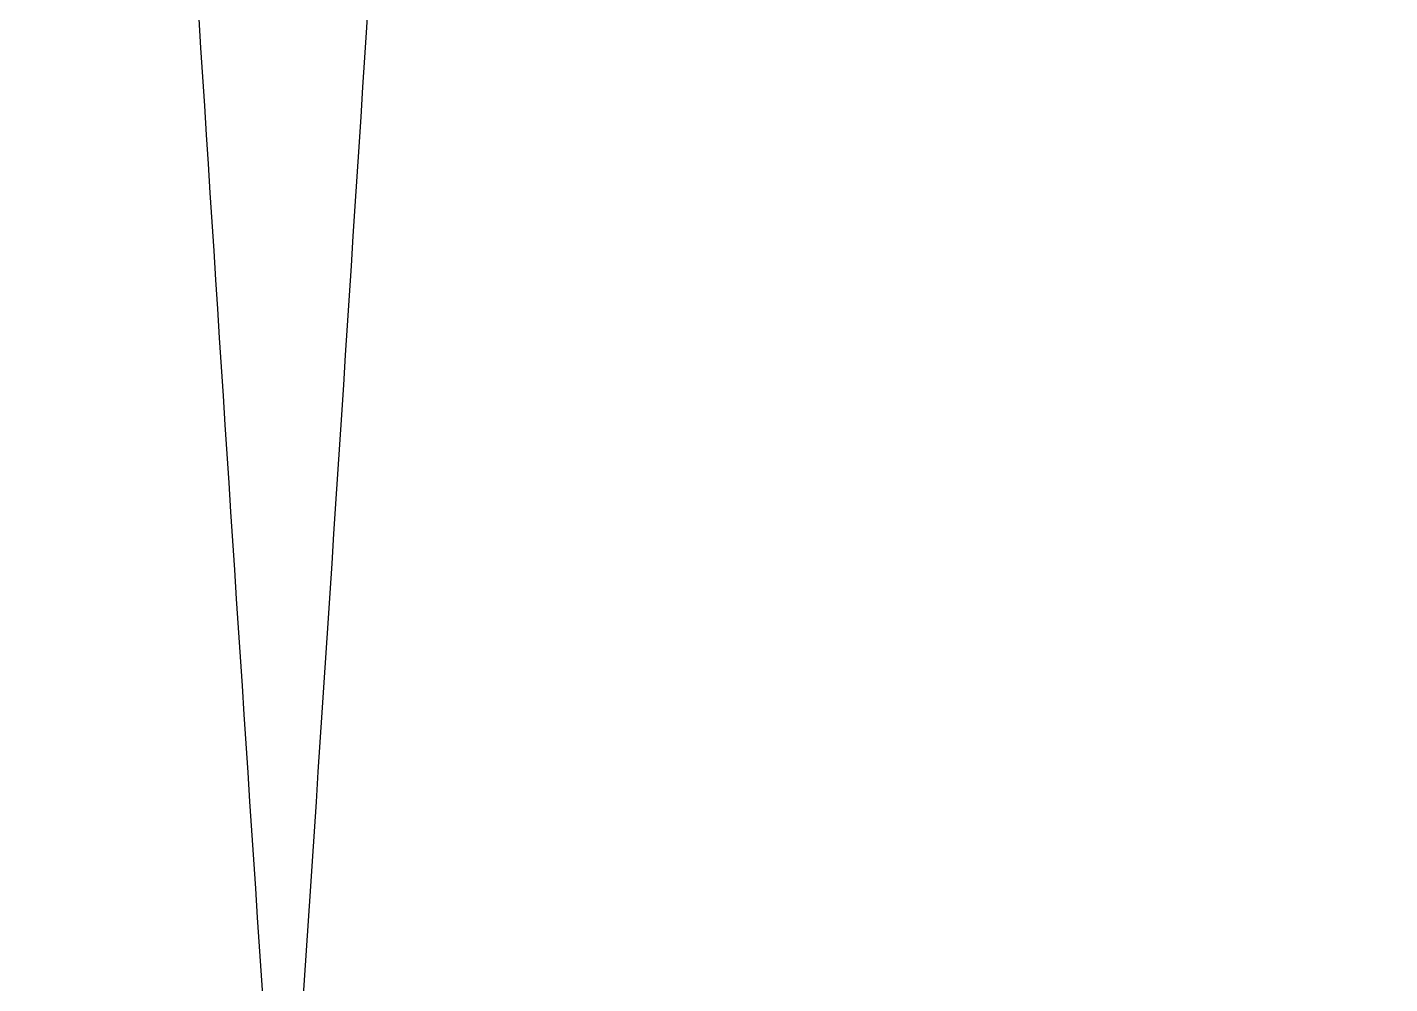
# Model space of a CAD drawing. Header units: inches. Extents: x 0 to 11.7, y 0 to 8.3.
# Drawn here: x 4.294797 to 4.296583, y 5.533175 to 5.534429 of the extents above; entities that cross this region are included whole.
import ezdxf

# ---------------------------------------------------------------- set-up
doc = ezdxf.new("R2010")
doc.units = ezdxf.units.IN
doc.header["$LTSCALE"] = 0.64311
doc.header["$MEASUREMENT"] = 0
doc.layers.get('0').update_dxf_attribs({"linetype": 'CONTINUOUS'})

msp = doc.modelspace()

# ---------------------------------------------------------------- linework, layer by layer
at = {"color": 7, "linetype": 'CONTINUOUS'}
for points, knots in [([(4.2960849, 6.0994848), (4.296172, 6.0996519), (4.2963058, 6.0998814), (4.2965172, 6.1001354), (4.296699, 6.1003007), (4.2969057, 6.1004018), (4.297113, 6.1003943), (4.2972613, 6.100341), (4.2974058, 6.1002427), (4.2976106, 6.1000379), (4.2978552, 6.0996587), (4.298127, 6.099066), (4.298397, 6.0983002), (4.2986648, 6.0973611), (4.2990444, 6.0957667), (4.2994944, 6.093334), (4.2999958, 6.0898919), (4.3004845, 6.0857621), (4.3009594, 6.0809528), (4.3014198, 6.0754763), (4.3018651, 6.0693489), (4.3024634, 6.0599287), (4.3031535, 6.0466527), (4.3038866, 6.0290052), (4.3045504, 6.0091974), (4.3051461, 5.9874222), (4.3056732, 5.9638954), (4.3061316, 5.9388405), (4.3065213, 5.9124947), (4.3068456, 5.8851119), (4.3071073, 5.8569599), (4.3073094, 5.8283097), (4.3074548, 5.7994347), (4.3075791, 5.7612857), (4.3076213, 5.7151081), (4.3075327, 5.6627243), (4.3073795, 5.6221629), (4.3072315, 5.5929352), (4.3071224, 5.5739413), (4.3070178, 5.5571663), (4.3069243, 5.5427789), (4.3068487, 5.5309208), (4.3068018, 5.5226735), (4.3067812, 5.5174166), (4.3067751, 5.514502), (4.3067782, 5.5122865), (4.3067868, 5.5110436), (4.3067955, 5.5105403)], [0, 0, 0, 0, 0.000955, 0.001339, 0.001668, 0.002201, 0.002445, 0.002701, 0.002989, 0.003324, 0.004162, 0.005257, 0.006624, 0.008271, 0.010203, 0.014926, 0.020801, 0.027826, 0.035996, 0.045287, 0.055672, 0.067124, 0.093114, 0.12303, 0.15662, 0.193535, 0.233405, 0.275858, 0.320508, 0.366913, 0.414615, 0.46316, 0.512086, 0.560926, 0.65646, 0.746066, 0.826353, 0.861985, 0.894164, 0.922595, 0.946985, 0.967066, 0.982681, 0.988774, 0.993702, 0.99745, 1, 1, 1, 1]), ([(4.2831085, 5.8181764), (4.2832995, 5.8086842), (4.2836901, 5.7896331), (4.2844946, 5.751823), (4.2855207, 5.7061492), (4.2865845, 5.6621921), (4.2874242, 5.6298354), (4.2880034, 5.6083094), (4.2884948, 5.5915901), (4.2889059, 5.5791582), (4.2893022, 5.5680665), (4.2897986, 5.5556473), (4.2903419, 5.544251), (4.2907891, 5.5364163), (4.2911041, 5.5315546), (4.291416, 5.5273903), (4.2916845, 5.5243618), (4.291902, 5.5222961), (4.2920543, 5.5210147), (4.2922047, 5.5199115), (4.2923524, 5.5189856), (4.2924973, 5.5182356), (4.2926231, 5.5177211), (4.2927271, 5.5173981), (4.2927984, 5.5172183), (4.2928694, 5.5170802), (4.2929404, 5.516983), (4.2930151, 5.5169232), (4.2930998, 5.516912), (4.293179, 5.5169558), (4.2932507, 5.5170392), (4.2933224, 5.5171629), (4.2934289, 5.5174089), (4.2935559, 5.5178296), (4.293702, 5.518467), (4.2938509, 5.5192812), (4.2940025, 5.5202732), (4.2942223, 5.5219533), (4.2944909, 5.5245027), (4.2948016, 5.5280966), (4.2951156, 5.532395), (4.2954318, 5.5373877), (4.2957484, 5.543059), (4.2961901, 5.5519085), (4.296602, 5.5615778), (4.2969969, 5.5720184), (4.2972976, 5.5806542), (4.2975906, 5.5897769), (4.2978794, 5.5993787), (4.2981686, 5.6094771), (4.2985698, 5.6239869), (4.2993217, 5.6521162), (4.3003871, 5.6952389), (4.3014104, 5.7402549), (4.3022131, 5.7777614), (4.3026028, 5.7967374), (4.3027935, 5.806211)], [0, 0, 0, 0, 0.04817, 0.096679, 0.191878, 0.27996, 0.319766, 0.356099, 0.389214, 0.40463, 0.419209, 0.445525, 0.467691, 0.477095, 0.48534, 0.492408, 0.498281, 0.500765, 0.502947, 0.504829, 0.506413, 0.507703, 0.508704, 0.509098, 0.509424, 0.509684, 0.509883, 0.510033, 0.510156, 0.510292, 0.510471, 0.51071, 0.511014, 0.51183, 0.512934, 0.514332, 0.516028, 0.518025, 0.522928, 0.529033, 0.536327, 0.544794, 0.554414, 0.565146, 0.589749, 0.603517, 0.618155, 0.63359, 0.649826, 0.666893, 0.684847, 0.723471, 0.809662, 0.903702, 0.951925, 1, 1, 1, 1]), ([(4.3068971, 5.806211), (4.3067043, 5.7967375), (4.3063177, 5.7777614), (4.3055135, 5.7402549), (4.3044909, 5.6952389), (4.3034253, 5.6521162), (4.3026734, 5.6239869), (4.3022722, 5.6094771), (4.301983, 5.5993787), (4.3016942, 5.5897769), (4.3014012, 5.5806542), (4.3011005, 5.5720184), (4.3007056, 5.5615778), (4.3002937, 5.5519085), (4.299852, 5.543059), (4.2995354, 5.5373877), (4.2992192, 5.532395), (4.2989051, 5.5280966), (4.2985945, 5.5245027), (4.2983259, 5.5219533), (4.2981061, 5.5202732), (4.2979545, 5.5192812), (4.2978056, 5.518467), (4.2976595, 5.5178296), (4.2975325, 5.5174089), (4.297426, 5.5171629), (4.2973543, 5.5170392), (4.2972826, 5.5169558), (4.2972034, 5.516912), (4.2971187, 5.5169232), (4.297044, 5.516983), (4.296973, 5.5170802), (4.296902, 5.5172183), (4.2968307, 5.5173981), (4.2967267, 5.5177211), (4.2966009, 5.5182356), (4.296456, 5.5189856), (4.2963083, 5.5199115), (4.2961579, 5.5210147), (4.2960056, 5.5222961), (4.2957881, 5.5243618), (4.2955196, 5.5273903), (4.2952077, 5.5315546), (4.2948927, 5.5364163), (4.2944455, 5.544251), (4.2939022, 5.5556473), (4.2934057, 5.5680665), (4.2930095, 5.5791582), (4.2925984, 5.5915901), (4.292107, 5.6083094), (4.2915277, 5.6298354), (4.2906881, 5.6621921), (4.2896242, 5.7061492), (4.2885987, 5.751823), (4.2877927, 5.7896331), (4.2874053, 5.8086843), (4.2872121, 5.8181764)], [0, 0, 0, 0, 0.048075, 0.096298, 0.190338, 0.276529, 0.315153, 0.333107, 0.350174, 0.36641, 0.381845, 0.396483, 0.410251, 0.434854, 0.445586, 0.455206, 0.463673, 0.470967, 0.477072, 0.481975, 0.483972, 0.485668, 0.487066, 0.48817, 0.488986, 0.48929, 0.489529, 0.489708, 0.489844, 0.489967, 0.490117, 0.490316, 0.490576, 0.490902, 0.491296, 0.492297, 0.493587, 0.495171, 0.497053, 0.499235, 0.501719, 0.507592, 0.51466, 0.522905, 0.532309, 0.554475, 0.580791, 0.59537, 0.610786, 0.643901, 0.680234, 0.72004, 0.808122, 0.903321, 0.95183, 1, 1, 1, 1])]:
    msp.add_open_spline(points, degree=3, knots=knots, dxfattribs=at)

doc.saveas('drawing.dxf')
